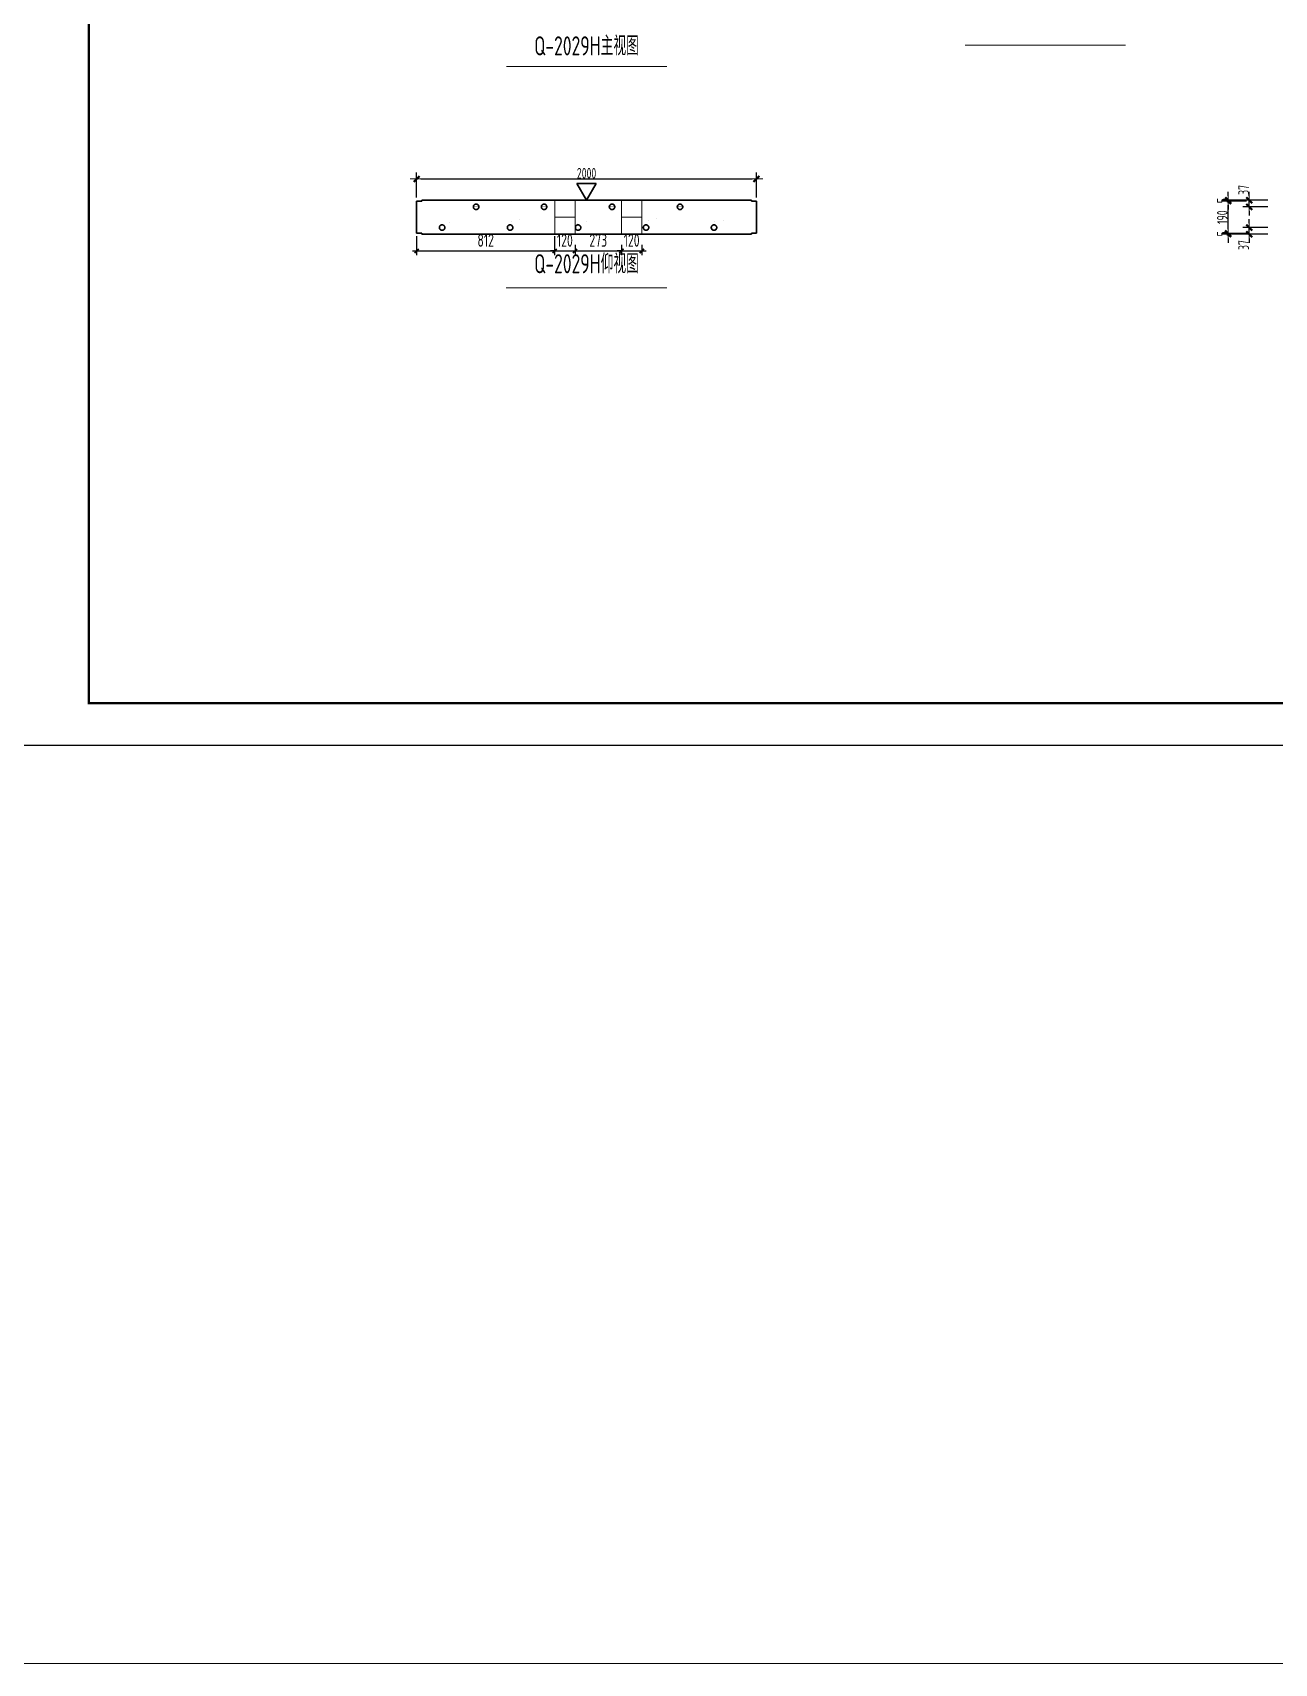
# Model space of a CAD drawing. Extents: x -85320 to 1679916, y -1321939 to 627.
# Drawn here: x 1559315 to 1588544, y -889482 to -851082 of the extents above; entities that cross this region are included whole.
import ezdxf
from ezdxf.enums import TextEntityAlignment as Align

# ---------------------------------------------------------------- set-up
doc = ezdxf.new("R2010")
doc.units = 0
doc.header["$LTSCALE"] = 1000
doc.linetypes.add('点划线', pattern=[1850, 1200, -300, 50, -300])
for name, color, linetype in [('BORDER', 7, 'Continuous'), ('手孔标注', 3, 'Continuous'), ('打印线框', 7, 'Continuous'), ('拉模', 7, 'Continuous')]:
    doc.layers.add(name, color=color, linetype=linetype)
for name, color, linetype, lineweight in [('手孔', 6, 'Continuous', 0), ('预制墙图名', 7, 'Continuous', 18), ('预制墙墙身水平筋', 130, 'Continuous', 18), ('预制墙详图孔洞', 9, '点划线', 18), ('预制墙详图标注', 3, 'Continuous', 18), ('预制墙详图轮廓', 3, 'Continuous', 35)]:
    doc.layers.add(name, color=color, linetype=linetype, lineweight=lineweight)
doc.styles.add('TSSD_Dimension', font='tssdeng.shx', dxfattribs={"width": 0.7, "bigfont": 'hztxt.shx'})
doc.styles.add('样式 1', font='yjkeng.shx', dxfattribs={"width": 0.7, "bigfont": 'yjkchn.shx'})
doc.styles.add('样式 2', font='yjkeng.shx', dxfattribs={"width": 0.7, "bigfont": 'yjkchn.shx'})
doc.dimstyles.new('标注', dxfattribs={"dimtxt": 300, "dimasz": 100, "dimexe": 100, "dimexo": 250, "dimgap": 100, "dimtad": 1, "dimdec": 0, "dimlfac": 0.25, "dimzin": 0, "dimdsep": 46, "dimtxsty": 'TSSD_Dimension', "dimblk": 'ARCHTICK', "dimcen": 0, "dimdle": 100, "dimclrt": 7, "dimadec": 0, "dimazin": 0, "dimtfac": 1, "dimtdec": 0, "dimtix": 1, "dimtmove": 2, "dimatfit": 3, "dimfxl": 1, "dimtolj": 1, "dimtzin": 0, "dimarcsym": 0})
doc.dimstyles.new('盈建科结构', dxfattribs={"dimscale": 100, "dimtxt": 2.5, "dimasz": 1, "dimexe": 1.5, "dimexo": 0.625, "dimgap": 0.1, "dimtad": 1, "dimdec": 0, "dimrnd": 1, "dimzin": 0, "dimdsep": 46, "dimtxsty": '样式 1', "dimblk": '_yjkbk', "dimblk1": 'ARCHTICK', "dimblk2": 'ARCHTICK', "dimcen": 0.09, "dimadec": 0, "dimazin": 0, "dimtfac": 1, "dimtdec": 4, "dimtix": 1, "dimtmove": 2, "dimatfit": 3, "dimfxl": 1, "dimtolj": 1, "dimtzin": 0, "dimarcsym": 0})

# ---------------------------------------------------------------- blocks, each defined once
blk = doc.blocks.new('_yjkbk')
blk.add_line((-1, 0), (1.5, 0))
blk.add_lwpolyline([(-0.7, -0.7, 0.5, 0.5, 0), (0.7, 0.7, 0.5, 0.5, 0)], format="xyseb")
blk = doc.blocks.new('*D1713')
at = {"layer": 'Defpoints', "color": 0, "transparency": 16777216}
for p in [(1576354, -854529), (1568354, -855029), (1576354, -855029)]:
    blk.add_point(p, dxfattribs=at)
at = {"layer": '预制墙详图标注', "color": 0, "lineweight": -2, "transparency": 16777216}
for p, q in [((1568354, -854966), (1568354, -854379)), ((1576354, -854966), (1576354, -854379)), ((1568454, -854529), (1576254, -854529))]:
    blk.add_line(p, q, dxfattribs=at)
at = {"layer": '预制墙详图标注', "color": 0, "lineweight": -2, "transparency": 16777216, "xscale": 100, "yscale": 100, "zscale": 100, "rotation": 180}
blk.add_blockref('_yjkbk', (1568354, -854529), dxfattribs=at)
at = {"layer": '预制墙详图标注', "color": 0, "lineweight": -2, "transparency": 16777216, "xscale": 100, "yscale": 100, "zscale": 100}
blk.add_blockref('_yjkbk', (1576354, -854529), dxfattribs=at)
at = {"layer": '预制墙详图标注', "color": 0, "transparency": 16777216, "insert": (1572354, -854519), "char_height": 250, "attachment_point": 8, "style": '样式 1'}
blk.add_mtext('\\A1;2000', dxfattribs=at)
blk = doc.blocks.new('_ArchTick')
at = {"color": 0, "linetype": 'ByBlock', "const_width": 0.4}
blk.add_lwpolyline([(-0.5, -0.5), (0.5, 0.5)], dxfattribs=at)
blk = doc.blocks.new('*D1995')
at = {"layer": 'Defpoints', "color": 0, "transparency": 16777216}
for p in [(1571603, -855829), (1572083, -855829), (1572083, -856224)]:
    blk.add_point(p, dxfattribs=at)
at = {"layer": '手孔标注', "color": 0, "lineweight": -2, "transparency": 16777216}
for p, q in [((1571603, -856224), (1571503, -856224)), ((1571603, -856079), (1571603, -856324)), ((1571603, -856224), (1572083, -856224)), ((1572083, -856079), (1572083, -856324)), ((1572083, -856224), (1572183, -856224))]:
    blk.add_line(p, q, dxfattribs=at)
at = {"layer": '手孔标注', "color": 0, "lineweight": -2, "transparency": 16777216, "xscale": 100, "yscale": 100, "zscale": 100}
blk.add_blockref('_ArchTick', (1571603, -856224), dxfattribs=at)
at = {"layer": '手孔标注', "color": 0, "lineweight": -2, "transparency": 16777216, "xscale": 100, "yscale": 100, "zscale": 100, "rotation": 180}
blk.add_blockref('_ArchTick', (1572083, -856224), dxfattribs=at)
at = {"layer": '手孔标注', "color": 7, "lineweight": 0, "transparency": 16777216, "insert": (1571843, -855974), "char_height": 300, "attachment_point": 5, "style": 'TSSD_Dimension'}
blk.add_mtext('\\A1;120', dxfattribs=at)
blk = doc.blocks.new('*D1996')
at = {"layer": 'Defpoints', "color": 0, "transparency": 16777216}
for p in [(1572083, -855829), (1573175, -855829), (1573175, -856224)]:
    blk.add_point(p, dxfattribs=at)
at = {"layer": '手孔标注', "color": 0, "lineweight": -2, "transparency": 16777216}
for p, q in [((1571983, -856224), (1573275, -856224)), ((1572083, -856079), (1572083, -856324)), ((1573175, -856079), (1573175, -856324))]:
    blk.add_line(p, q, dxfattribs=at)
at = {"layer": '手孔标注', "color": 0, "lineweight": -2, "transparency": 16777216, "xscale": 100, "yscale": 100, "zscale": 100, "rotation": 180}
blk.add_blockref('_ArchTick', (1572083, -856224), dxfattribs=at)
at = {"layer": '手孔标注', "color": 0, "lineweight": -2, "transparency": 16777216, "xscale": 100, "yscale": 100, "zscale": 100}
blk.add_blockref('_ArchTick', (1573175, -856224), dxfattribs=at)
at = {"layer": '手孔标注', "color": 7, "lineweight": 0, "transparency": 16777216, "insert": (1572629, -855974), "char_height": 300, "attachment_point": 5, "style": 'TSSD_Dimension'}
blk.add_mtext('\\A1;273', dxfattribs=at)
blk = doc.blocks.new('*D1997')
at = {"layer": 'Defpoints', "color": 0, "transparency": 16777216}
for p in [(1573175, -855829), (1573655, -855829), (1573655, -856224)]:
    blk.add_point(p, dxfattribs=at)
at = {"layer": '手孔标注', "color": 0, "lineweight": -2, "transparency": 16777216}
for p, q in [((1573175, -856224), (1573075, -856224)), ((1573175, -856079), (1573175, -856324)), ((1573175, -856224), (1573655, -856224)), ((1573655, -856079), (1573655, -856324)), ((1573655, -856224), (1573755, -856224))]:
    blk.add_line(p, q, dxfattribs=at)
at = {"layer": '手孔标注', "color": 0, "lineweight": -2, "transparency": 16777216, "xscale": 100, "yscale": 100, "zscale": 100}
blk.add_blockref('_ArchTick', (1573175, -856224), dxfattribs=at)
at = {"layer": '手孔标注', "color": 0, "lineweight": -2, "transparency": 16777216, "xscale": 100, "yscale": 100, "zscale": 100, "rotation": 180}
blk.add_blockref('_ArchTick', (1573655, -856224), dxfattribs=at)
at = {"layer": '手孔标注', "color": 7, "lineweight": 0, "transparency": 16777216, "insert": (1573415, -855974), "char_height": 300, "attachment_point": 5, "style": 'TSSD_Dimension'}
blk.add_mtext('\\A1;120', dxfattribs=at)
blk = doc.blocks.new('*D2027')
at = {"layer": 'Defpoints', "color": 0, "transparency": 16777216}
for p in [(1568354, -855629), (1571603, -855629), (1571603, -856224)]:
    blk.add_point(p, dxfattribs=at)
at = {"layer": '手孔标注', "color": 0, "lineweight": -2, "transparency": 16777216}
for p, q in [((1568354, -855879), (1568354, -856324)), ((1571603, -855879), (1571603, -856324)), ((1568254, -856224), (1571703, -856224))]:
    blk.add_line(p, q, dxfattribs=at)
at = {"layer": '手孔标注', "color": 0, "lineweight": -2, "transparency": 16777216, "xscale": 100, "yscale": 100, "zscale": 100, "rotation": 180}
blk.add_blockref('_ArchTick', (1568354, -856224), dxfattribs=at)
at = {"layer": '手孔标注', "color": 0, "lineweight": -2, "transparency": 16777216, "xscale": 100, "yscale": 100, "zscale": 100}
blk.add_blockref('_ArchTick', (1571603, -856224), dxfattribs=at)
at = {"layer": '手孔标注', "color": 7, "lineweight": 0, "transparency": 16777216, "insert": (1569979, -855974), "char_height": 300, "attachment_point": 5, "style": 'TSSD_Dimension'}
blk.add_mtext('\\A1;812', dxfattribs=at)
blk = doc.blocks.new('图框1')
at = {"layer": 'BORDER', "const_width": 50}
blk.add_lwpolyline([(1377779, -823089), (1377779, -783089), (1433679, -783089), (1433679, -823089)], close=True, dxfattribs=at)
blk = doc.blocks.new('*D3136')
at = {"layer": 'Defpoints', "color": 0, "transparency": 16777216}
for p in [(1587954, -855673), (1588454, -855673), (1588454, -855829)]:
    blk.add_point(p, dxfattribs=at)
at = {"layer": '预制墙详图标注', "color": 0, "lineweight": -2, "transparency": 16777216}
for p, q in [((1587954, -855573), (1587954, -855473)), ((1588391, -855673), (1587804, -855673)), ((1588391, -855829), (1587804, -855829)), ((1587954, -855829), (1587954, -855673)), ((1587954, -855929), (1587954, -856029))]:
    blk.add_line(p, q, dxfattribs=at)
at = {"layer": '预制墙详图标注', "color": 0, "lineweight": -2, "transparency": 16777216, "xscale": 100, "yscale": 100, "zscale": 100}
for p, rotation in [((1587954, -855673), 270), ((1587954, -855829), 90)]:
    blk.add_blockref('_yjkbk', p, dxfattribs=dict(at, rotation=rotation))
at = {"layer": '预制墙详图标注', "color": 0, "transparency": 16777216, "insert": (1587944, -856085), "char_height": 250, "attachment_point": 8, "rotation": 90, "style": '样式 1'}
blk.add_mtext('\\A1;37', dxfattribs=at)
blk = doc.blocks.new('*D3137')
at = {"layer": 'Defpoints', "color": 0, "transparency": 16777216}
for p in [(1587954, -855029), (1588454, -855029), (1588454, -855185)]:
    blk.add_point(p, dxfattribs=at)
at = {"layer": '预制墙详图标注', "color": 0, "lineweight": -2, "transparency": 16777216}
for p, q in [((1588391, -855029), (1587804, -855029)), ((1587954, -854929), (1587954, -854829)), ((1587954, -855185), (1587954, -855029)), ((1588391, -855185), (1587804, -855185)), ((1587954, -855285), (1587954, -855385))]:
    blk.add_line(p, q, dxfattribs=at)
at = {"layer": '预制墙详图标注', "color": 0, "lineweight": -2, "transparency": 16777216, "xscale": 100, "yscale": 100, "zscale": 100}
for p, rotation in [((1587954, -855029), 270), ((1587954, -855185), 90)]:
    blk.add_blockref('_yjkbk', p, dxfattribs=dict(at, rotation=rotation))
at = {"layer": '预制墙详图标注', "color": 0, "transparency": 16777216, "insert": (1587944, -854787), "char_height": 250, "attachment_point": 8, "rotation": 90, "style": '样式 1'}
blk.add_mtext('\\A1;37', dxfattribs=at)
blk = doc.blocks.new('*D3138')
at = {"layer": 'Defpoints', "color": 0, "transparency": 16777216}
for p in [(1587454, -855049), (1587954, -855049), (1587954, -855809)]:
    blk.add_point(p, dxfattribs=at)
at = {"layer": '预制墙详图标注', "color": 0, "lineweight": -2, "transparency": 16777216}
for p, q in [((1587891, -855049), (1587304, -855049)), ((1587454, -855709), (1587454, -855149)), ((1587891, -855809), (1587304, -855809))]:
    blk.add_line(p, q, dxfattribs=at)
at = {"layer": '预制墙详图标注', "color": 0, "lineweight": -2, "transparency": 16777216, "xscale": 100, "yscale": 100, "zscale": 100}
for p, rotation in [((1587454, -855049), 90), ((1587454, -855809), 270)]:
    blk.add_blockref('_yjkbk', p, dxfattribs=dict(at, rotation=rotation))
at = {"layer": '预制墙详图标注', "color": 0, "transparency": 16777216, "insert": (1587444, -855429), "char_height": 250, "attachment_point": 8, "rotation": 90, "style": '样式 1'}
blk.add_mtext('\\A1;190', dxfattribs=at)
blk = doc.blocks.new('*D3139')
at = {"layer": 'Defpoints', "color": 0, "transparency": 16777216}
for p in [(1587454, -855029), (1587954, -855029), (1587954, -855049)]:
    blk.add_point(p, dxfattribs=at)
at = {"layer": '预制墙详图标注', "color": 0, "lineweight": -2, "transparency": 16777216}
for p, q in [((1587891, -855029), (1587304, -855029)), ((1587891, -855049), (1587304, -855049)), ((1587454, -854929), (1587454, -854829)), ((1587454, -855049), (1587454, -855029)), ((1587454, -855149), (1587454, -855249))]:
    blk.add_line(p, q, dxfattribs=at)
at = {"layer": '预制墙详图标注', "color": 0, "lineweight": -2, "transparency": 16777216, "xscale": 100, "yscale": 100, "zscale": 100}
for p, rotation in [((1587454, -855049), 90), ((1587454, -855029), 270)]:
    blk.add_blockref('_yjkbk', p, dxfattribs=dict(at, rotation=rotation))
at = {"layer": '预制墙详图标注', "color": 0, "transparency": 16777216, "insert": (1587444, -855039), "char_height": 250, "attachment_point": 8, "rotation": 90, "style": '样式 1'}
blk.add_mtext('\\A1;5', dxfattribs=at)
blk = doc.blocks.new('*D3140')
at = {"layer": 'Defpoints', "color": 0, "transparency": 16777216}
for p in [(1587454, -855809), (1587954, -855809), (1587954, -855829)]:
    blk.add_point(p, dxfattribs=at)
at = {"layer": '预制墙详图标注', "color": 0, "lineweight": -2, "transparency": 16777216}
for p, q in [((1587891, -855809), (1587304, -855809)), ((1587891, -855829), (1587304, -855829)), ((1587454, -855709), (1587454, -855609)), ((1587454, -855829), (1587454, -855809)), ((1587454, -855929), (1587454, -856029))]:
    blk.add_line(p, q, dxfattribs=at)
at = {"layer": '预制墙详图标注', "color": 0, "lineweight": -2, "transparency": 16777216, "xscale": 100, "yscale": 100, "zscale": 100}
for p, rotation in [((1587454, -855829), 90), ((1587454, -855809), 270)]:
    blk.add_blockref('_yjkbk', p, dxfattribs=dict(at, rotation=rotation))
at = {"layer": '预制墙详图标注', "color": 0, "transparency": 16777216, "insert": (1587444, -855819), "char_height": 250, "attachment_point": 8, "rotation": 90, "style": '样式 1'}
blk.add_mtext('\\A1;5', dxfattribs=at)

msp = doc.modelspace()

# ---------------------------------------------------------------- linework, layer by layer
at = {"layer": '手孔', "color": 6}
for points in [[(1571603.413, -855028.636), (1572083.413, -855028.636), (1572083.413, -855428.636), (1571603.413, -855428.636)], [(1573174.597, -855028.636), (1573654.597, -855028.636), (1573654.597, -855428.636), (1573174.597, -855428.636)], [(1571603.413, -855828.636), (1572083.413, -855828.636), (1572083.413, -855428.636), (1571603.413, -855428.636)], [(1573174.597, -855828.636), (1573654.597, -855828.636), (1573654.597, -855428.636), (1573174.597, -855428.636)]]:
    msp.add_lwpolyline(points, close=True, dxfattribs=at)
at = {"layer": '打印线框', "color": 1}
msp.add_lwpolyline([(1558139.784, -867870.959), (1558139.784, -825870.959), (1617539.784, -825870.959), (1617539.784, -867870.959)], close=True, dxfattribs=at)
at = {"layer": '预制墙图名', "lineweight": 18}
for p, q in [((1581265.605, -851378.636), (1585041.762, -851378.636)), ((1570466.786, -851878.636), (1574240.581, -851878.636)), ((1570460.881, -857088.636), (1574246.487, -857088.636))]:
    msp.add_line(p, q, dxfattribs=at)
at = {"layer": '预制墙墙身水平筋', "color": 4}
msp.add_lwpolyline([(1380116.859, -811851.87), (1617539.787, -811851.87), (1617539.787, -889482.118), (1380116.859, -889482.118)], close=True, dxfattribs=at)
at = {"layer": '预制墙详图孔洞', "lineweight": 35, "const_width": 0.18}
for points in [[(1568900.245, -855630.585), (1569077.684, -855405.09), (1569077.684, -855028.636), (1569213.684, -855028.636), (1569213.684, -855452.182), (1569007.123, -855714.687)], [(1569685.684, -855184.636), (1569685.684, -855028.636), (1569821.684, -855028.636), (1569821.684, -855184.636)], [(1570500.245, -855630.585), (1570677.684, -855405.09), (1570677.684, -855028.636), (1570813.684, -855028.636), (1570813.684, -855452.182), (1570607.123, -855714.687)], [(1571285.684, -855184.636), (1571285.684, -855028.636), (1571421.684, -855028.636), (1571421.684, -855184.636)], [(1572100.245, -855630.585), (1572277.684, -855405.09), (1572277.684, -855028.636), (1572413.684, -855028.636), (1572413.684, -855452.182), (1572207.123, -855714.687)], [(1572885.684, -855184.636), (1572885.684, -855028.636), (1573021.684, -855028.636), (1573021.684, -855184.636)], [(1573700.245, -855630.585), (1573877.684, -855405.09), (1573877.684, -855028.636), (1574013.684, -855028.636), (1574013.684, -855452.182), (1573807.123, -855714.687)], [(1574485.684, -855184.636), (1574485.684, -855028.636), (1574621.684, -855028.636), (1574621.684, -855184.636)], [(1575300.245, -855630.585), (1575477.684, -855405.09), (1575477.684, -855028.636), (1575613.684, -855028.636), (1575613.684, -855452.182), (1575407.123, -855714.687)]]:
    msp.add_lwpolyline(points, close=True, dxfattribs=at)
at = {"layer": '预制墙详图孔洞', "lineweight": 35}
for centre in [(1569753.684, -855184.636), (1571353.684, -855184.636), (1572953.684, -855184.636), (1574553.684, -855184.636), (1568953.684, -855672.636), (1570553.684, -855672.636), (1572153.684, -855672.636), (1573753.684, -855672.636), (1575353.684, -855672.636)]:
    msp.add_circle(centre, 64, dxfattribs=at)
at = {"layer": '预制墙详图标注', "lineweight": 35}
for p, q in [((1572353.684, -855028.636), (1572128.684, -854638.925)), ((1572578.684, -854638.925), (1572128.684, -854638.925)), ((1572353.684, -855028.636), (1572578.684, -854638.925))]:
    msp.add_line(p, q, dxfattribs=at)
at = {"layer": '预制墙详图轮廓', "lineweight": 35}
for p, q in [((1568353.684, -855808.636), (1568353.684, -855048.636)), ((1568353.684, -855048.636), (1568473.684, -855048.636)), ((1568473.684, -855028.636), (1576233.684, -855028.636)), ((1568473.684, -855048.636), (1568473.684, -855028.636)), ((1576233.684, -855028.636), (1576233.684, -855048.636)), ((1576233.684, -855048.636), (1576353.684, -855048.636)), ((1576353.684, -855048.636), (1576353.684, -855808.636)), ((1568473.684, -855808.636), (1568353.684, -855808.636)), ((1568473.684, -855828.636), (1568473.684, -855808.636)), ((1568473.684, -855828.636), (1576233.684, -855828.636)), ((1576353.684, -855808.636), (1576233.684, -855808.636)), ((1576233.684, -855808.636), (1576233.684, -855828.636))]:
    msp.add_line(p, q, dxfattribs=at)

# ---------------------------------------------------------------- block references
at = {"layer": '拉模', "color": 3}
msp.add_blockref('图框1', (182860.835, -43782.265), dxfattribs=at)

# ---------------------------------------------------------------- texts
at = {"layer": '预制墙图名', "linetype": 'Continuous', "style": '样式 2', "width": 0.7}
for s, p in [('Q-2029H主视图', (1572353.684, -851754.01)), ('Q-2029H仰视图', (1572353.684, -856884.444))]:
    msp.add_text(s, height=450, dxfattribs=at).set_placement(p, align=Align.BOTTOM_CENTER)

# ---------------------------------------------------------------- dimensions: what is measured, and where the dimension line sits
at = {"layer": '手孔标注', "color": 3, "lineweight": 0}
for base, p1, p2, picture, middle in [((1571603.413, -856223.804), (1568353.684, -855628.636), (1571603.413, -855628.636), '*D2027', (1569978.548, -855973.804)), ((1572083.413, -856223.804), (1571603.413, -855828.636), (1572083.413, -855828.636), '*D1995', (1571843.413, -855973.804)), ((1573174.597, -856223.804), (1572083.413, -855828.636), (1573174.597, -855828.636), '*D1996', (1572629.005, -855973.804)), ((1573654.597, -856223.804), (1573174.597, -855828.636), (1573654.597, -855828.636), '*D1997', (1573414.597, -855973.804))]:
    dim = msp.add_linear_dim(base=base, p1=p1, p2=p2, dimstyle='标注', dxfattribs=at)
    dim.commit()
    dim.dimension.update_dxf_attribs({"geometry": picture, "text_midpoint": middle})
at = {"layer": '预制墙详图标注'}
for p1, p2, picture, middle in [((1568353.684, -855028.636), (1576353.684, -855028.636), '*D1713', (1572353.684, -854393.636)), ((1587953.684, -855048.636), (1587953.684, -855028.636), '*D3139', (1587318.684, -855038.636)), ((1587953.684, -855808.636), (1587953.684, -855048.636), '*D3138', (1587318.684, -855428.636)), ((1587953.684, -855828.636), (1587953.684, -855808.636), '*D3140', (1587318.684, -855818.636))]:
    dim = msp.add_aligned_dim(p1=p1, p2=p2, distance=500, dimstyle='盈建科结构', override={"dimscale": 100, "dimtxt": 2.5, "dimasz": 1, "dimexe": 1.5, "dimexo": 0.625, "dimgap": 0.1, "dimtad": 1, "dimlfac": 0.25, "dimrnd": 5, "dimdle": 0, "dimtix": 1, "dimfxlon": 0}, dxfattribs=at)
    dim.commit()
    dim.dimension.update_dxf_attribs({"geometry": picture, "text_midpoint": middle})
for base, p1, p2, picture, middle in [((1587953.684, -855028.636), (1588453.684, -855184.636), (1588453.684, -855028.636), '*D3137', (1587818.684, -854787.056)), ((1587953.684, -855672.636), (1588453.684, -855828.636), (1588453.684, -855672.636), '*D3136', (1587818.684, -856085.188))]:
    dim = msp.add_linear_dim(base=base, p1=p1, p2=p2, angle=90, text='37', dimstyle='盈建科结构', override={"dimlfac": 0.25, "dimrnd": 5}, dxfattribs=at)
    dim.commit()
    dim.dimension.update_dxf_attribs({"geometry": picture, "text_midpoint": middle, "dimtype": 161})

doc.saveas('drawing.dxf')
